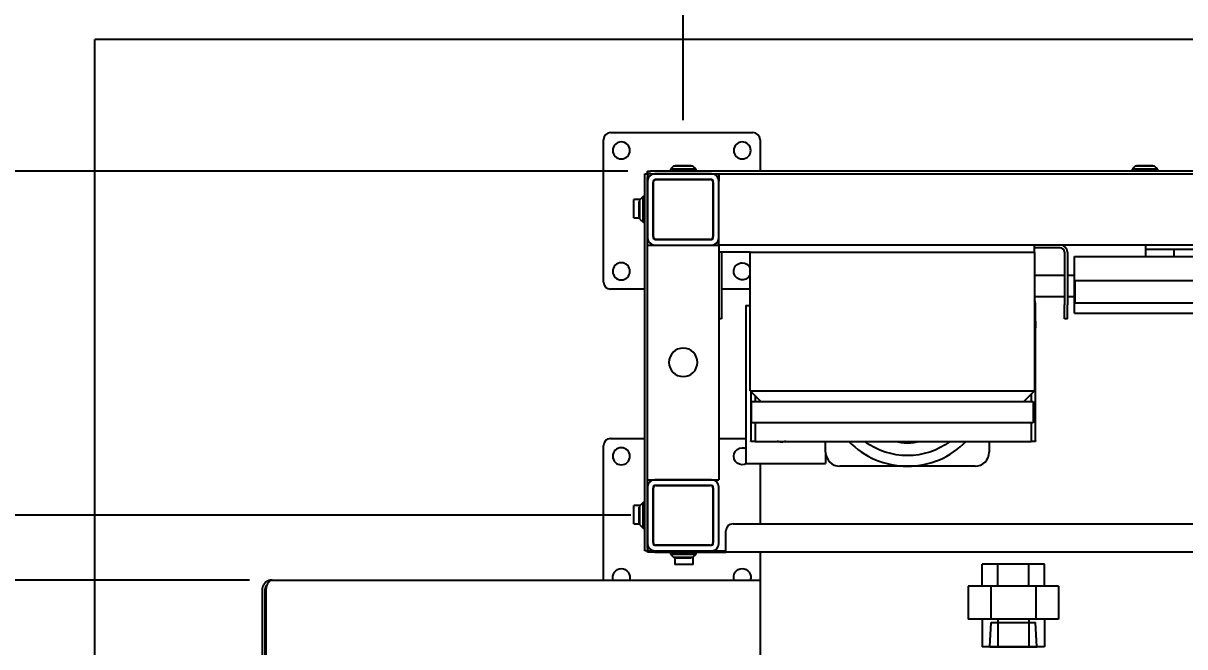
# Model space of a CAD drawing. Header units: millimetres. Extents: x 10462777 to 22643323, y 453826 to 1389191.
# Drawn here: x 11265970 to 11266761, y 578819 to 579243 of the extents above; entities that cross this region are included whole.
import ezdxf

# ---------------------------------------------------------------- set-up
doc = ezdxf.new("R2010")
doc.units = ezdxf.units.MM
doc.header["$LTSCALE"] = 200
doc.header["$MEASUREMENT"] = 0
doc.header["$PDMODE"] = 35
doc.header["$PDSIZE"] = -5
doc.linetypes.add('CENTER', pattern=[2, 1.25, -0.25, 0.25, -0.25])
doc.linetypes.add('HIDDEN_KS1', pattern=[0.26, 0.18, -0.08])
doc.layers.get('DEFPOINTS').update_dxf_attribs({"linetype": 'CONTINUOUS'})
doc.layers.add('1', color=1, linetype='CENTER')
doc.layers.add('3', color=3, linetype='HIDDEN_KS1')
doc.styles.add('iso-1', font='isocp.shx')
doc.styles.get("Standard").update_dxf_attribs({"font": 'SYMBOL'})
doc.dimstyles.get("Standard").update_dxf_attribs({"dimtxt": 1, "dimasz": 0.18, "dimexe": 0.18, "dimexo": 0.0625, "dimgap": 0.5, "dimtad": 1, "dimzin": 0, "dimdsep": 46, "dimtxsty": 'Standard', "dimcen": 0.09, "dimadec": 0, "dimazin": 0, "dimtfac": 1, "dimtofl": 0, "dimtmove": 2, "dimatfit": 3, "dimfxl": 1, "dimtolj": 1, "dimtzin": 0, "dimarcsym": 0})

# ---------------------------------------------------------------- blocks, each defined once
blk = doc.blocks.new('*D415')
at = {"layer": '1', "color": 152, "linetype": 'Continuous', "lineweight": -2, "transparency": 16777216}
for p, q in [((11266419.32, 579177.39), (11266419.32, 579404.5)), ((11267047.81, 579199.64), (11267047.81, 579404.5))]:
    blk.add_line(p, q, dxfattribs=at)
at = {"layer": '1', "color": 27, "linetype": 'Continuous', "lineweight": -2, "transparency": 16777216}
blk.add_line((11266450.07, 579373.75), (11267017.06, 579373.75), dxfattribs=at)
at = {"layer": '1', "color": 27, "linetype": 'Continuous', "transparency": 16777216}
for points in [[(11266450.07, 579378.88), (11266450.07, 579368.63), (11266419.32, 579373.75)], [(11267017.06, 579378.88), (11267017.06, 579368.63), (11267047.81, 579373.75)]]:
    blk.add_solid(points, dxfattribs=at)
at = {"layer": 'DEFPOINTS', "color": 0, "linetype": 'Continuous', "transparency": 16777216}
for p in [(11267047.81, 579373.75), (11267047.81, 579184.27), (11266419.32, 579162.02)]:
    blk.add_point(p, dxfattribs=at)
at = {"layer": '1', "color": 23, "linetype": 'Continuous', "lineweight": -3, "transparency": 16777216, "insert": (11266733.56, 579409.35), "char_height": 33.894, "attachment_point": 5, "style": 'iso-1'}
blk.add_mtext('\\A1;\\C23;(649)', dxfattribs=at)
blk = doc.blocks.new('*D416')
at = {"layer": '1', "color": 152, "linetype": 'Continuous', "lineweight": -2, "transparency": 16777216}
for p, q in [((11266419.32, 579177.39), (11266419.32, 579563.75)), ((11268307.7, 579167.69), (11268307.7, 579563.75))]:
    blk.add_line(p, q, dxfattribs=at)
at = {"layer": '1', "color": 27, "linetype": 'Continuous', "lineweight": -2, "transparency": 16777216}
blk.add_line((11266450.07, 579533.01), (11268276.95, 579533.01), dxfattribs=at)
at = {"layer": '1', "color": 27, "linetype": 'Continuous', "transparency": 16777216}
for points in [[(11266450.07, 579538.13), (11266450.07, 579527.88), (11266419.32, 579533.01)], [(11268276.95, 579538.13), (11268276.95, 579527.88), (11268307.7, 579533.01)]]:
    blk.add_solid(points, dxfattribs=at)
at = {"layer": 'DEFPOINTS', "color": 0, "linetype": 'Continuous', "transparency": 16777216}
for p in [(11268307.7, 579533.01), (11266419.32, 579162.02), (11268307.7, 579152.31)]:
    blk.add_point(p, dxfattribs=at)
at = {"layer": '1', "color": 23, "linetype": 'Continuous', "lineweight": -3, "transparency": 16777216, "insert": (11267363.51, 579566.9), "char_height": 33.894, "attachment_point": 5, "style": 'iso-1'}
blk.add_mtext('\\A1;\\C23;1950', dxfattribs=at)

msp = doc.modelspace()

# ---------------------------------------------------------------- linework, layer by layer
at = {"layer": '1', "color": 251, "linetype": 'Continuous'}
for p in [(11266018.88523, 576799.69805), (11272134.90389, 579232.32846)]:
    msp.add_line(p, (11266018.88523, 579232.32846), dxfattribs=at)
at = {"layer": '1', "color": 152, "linetype": 'Continuous'}
for p, q in [((11266381.67236, 579142.75139), (11265625.53461, 579142.75139)), ((11266383.60916, 578908.39841), (11265805.81071, 578908.39841)), ((11266124.07776, 578864.32698), (11265928.56963, 578864.32698))]:
    msp.add_line(p, q, dxfattribs=at)
at = {"layer": '1', "color": 60, "linetype": 'Continuous'}
for p, q in [((11266622.74186, 578860.10362), (11266622.74186, 578875.08155)), ((11266633.36489, 578875.08155), (11266622.74186, 578875.08155)), ((11266633.36489, 578860.10362), (11266633.36489, 578875.08155)), ((11266654.61093, 578875.08155), (11266633.36489, 578875.08155)), ((11266654.61093, 578860.10362), (11266654.61093, 578875.08155)), ((11266665.23395, 578875.08155), (11266654.61093, 578875.08155)), ((11266665.23395, 578860.10362), (11266665.23395, 578875.08155)), ((11266613.23706, 578860.10362), (11266613.23706, 578837.63672)), ((11266628.61248, 578860.10362), (11266613.23706, 578860.10362)), ((11266628.61248, 578860.10362), (11266628.61248, 578837.63672)), ((11266659.36334, 578860.10362), (11266628.61248, 578860.10362)), ((11266659.36334, 578860.10362), (11266659.36334, 578837.63672)), ((11266674.73876, 578860.10362), (11266659.36334, 578860.10362)), ((11266674.73876, 578860.10362), (11266674.73876, 578837.63672)), ((11266628.61248, 578837.63672), (11266613.23706, 578837.63672)), ((11266622.74186, 578837.63672), (11266622.74186, 578818.91431)), ((11266659.36334, 578837.63672), (11266628.61248, 578837.63672)), ((11266633.36489, 578837.63672), (11266633.36489, 578818.91431)), ((11266654.61093, 578837.63672), (11266654.61093, 578818.91431)), ((11266674.73876, 578837.63672), (11266659.36334, 578837.63672)), ((11266665.23395, 578837.63672), (11266665.23395, 578818.91431)), ((11266633.36489, 578818.91431), (11266622.74186, 578818.91431)), ((11266654.61093, 578818.91431), (11266633.36489, 578818.91431)), ((11266665.23395, 578818.91431), (11266654.61093, 578818.91431))]:
    msp.add_line(p, q, dxfattribs=at)
at = {"layer": '1', "color": 252, "linetype": 'Continuous'}
for p, q in [((11266139.45112, 578864.32698), (11266471.61258, 578864.32698)), ((11266471.61258, 578864.32698), (11266471.61258, 578857.54817)), ((11266132.67232, 578857.54817), (11266132.67232, 578752.96089)), ((11266134.60912, 578857.54817), (11266134.60912, 578752.96089)), ((11266135.29388, 578857.54817), (11266135.29388, 578752.96089)), ((11266471.61258, 578857.54817), (11266471.61258, 578752.96089)), ((11266628.0093, 578818.91431), (11266628.87208, 578835.37712)), ((11266628.87208, 578835.37712), (11266659.10374, 578835.37712)), ((11266659.96652, 578818.91431), (11266659.10374, 578835.37712)), ((11266628.0093, 578818.91431), (11266659.96652, 578818.91431))]:
    msp.add_line(p, q, dxfattribs=at)
for points in [[(11266139.45112, 578864.32698), (11266139.14518, 578864.32698), (11266138.83994, 578864.3063), (11266138.5368, 578864.26504), (11266135.01196, 578863.78522), (11266132.67232, 578861.10552), (11266132.67232, 578857.54817)], [(11266139.45112, 578864.32698), (11266139.70675, 578864.32698), (11266139.69933, 578864.3063), (11266139.4828, 578864.26504), (11266136.96505, 578863.78522), (11266135.29388, 578861.10552), (11266135.29388, 578857.54817)]]:
    msp.add_rational_spline(points, [1, 0.998475260989, 0.998475260989, 1, 0.835523948187, 0.835523948187, 1], degree=3, knots=[0, 0, 0, 0, 0.5, 0.5, 0.5, 1, 1, 1, 1], dxfattribs=at)
msp.add_rational_spline([(11266136.14243, 578861.08336), (11266135.12762, 578860.13357), (11266134.60912, 578858.87622), (11266134.60912, 578857.54817)], [0.878870346467, 0.866334758615, 0.906711309793, 1], degree=3, dxfattribs=at)
at = {"layer": '3', "color": 252, "linetype": 'Continuous'}
for p, q in [((11266365.0885, 579067.21613), (11266365.0885, 579164.05621)), ((11266369.9305, 579168.89821), (11266466.77057, 579168.89821)), ((11266471.61258, 579164.05621), (11266471.61258, 579142.75139)), ((11266393.17212, 579140.81459), (11266395.10892, 579140.81459)), ((11266393.17212, 579138.87779), (11266393.17212, 579140.81459)), ((11266393.17212, 578886.12519), (11266393.17212, 579138.87779)), ((11266395.10892, 579140.81459), (11266395.10892, 579142.75139)), ((11266395.10892, 579142.75139), (11266397.04572, 579142.75139)), ((11266397.04572, 579140.81459), (11266395.10892, 579140.81459)), ((11266395.10892, 579140.81459), (11266395.10892, 579138.87779)), ((11266395.10892, 578886.12519), (11266395.10892, 579138.87779)), ((11267045.87422, 579142.75139), (11266397.04572, 579142.75139)), ((11266397.04572, 579140.81459), (11267045.87422, 579140.81459)), ((11266438.68695, 579140.81459), (11266399.95092, 579140.81459)), ((11266443.52896, 579140.81459), (11266443.52896, 579135.97259)), ((11266395.10892, 579135.97259), (11266395.10892, 579097.23656)), ((11266398.98252, 579135.97259), (11266398.98252, 579097.23656)), ((11266398.98252, 579098.20496), (11266398.98252, 579135.00418)), ((11266438.68695, 579136.94099), (11266399.95092, 579136.94099)), ((11266400.91932, 579136.94099), (11266437.71855, 579136.94099)), ((11266439.65535, 579097.23656), (11266439.65535, 579135.97259)), ((11266439.65535, 579135.00418), (11266439.65535, 579098.20496)), ((11266443.52896, 579097.23656), (11266443.52896, 579135.97259)), ((11266443.52896, 579097.23656), (11266443.52896, 579135.97259)), ((11266395.10892, 579092.39455), (11266399.95092, 579092.39455)), ((11266399.95092, 579096.26815), (11266438.68695, 579096.26815)), ((11266399.95092, 579092.39455), (11266438.68695, 579092.39455)), ((11266399.95092, 579092.39455), (11266438.68695, 579092.39455)), ((11266437.71855, 579096.26815), (11266400.91932, 579096.26815)), ((11266438.68695, 579092.39455), (11266443.52896, 579092.39455)), ((11266443.52896, 579092.39455), (11266443.52896, 579097.23656)), ((11266443.52896, 579092.39455), (11266443.52896, 578932.60843)), ((11268283.49037, 579092.39455), (11266443.52896, 579092.39455)), ((11266658.51392, 579087.55255), (11266658.51392, 579092.39455)), ((11266734.04918, 579092.39455), (11266734.04918, 579089.48935)), ((11266464.8368, 579087.55255), (11266443.52956, 579087.55255)), ((11266445.46576, 579087.55255), (11266445.46576, 579051.72172)), ((11266675.94513, 579090.45775), (11266658.51082, 579090.45775)), ((11266678.85034, 579087.55255), (11266678.85034, 579051.72172)), ((11266680.78714, 579087.55255), (11266680.78714, 579051.72172)), ((11266685.62914, 579067.93853), (11266685.62914, 579084.64735)), ((11266685.62914, 579084.64735), (11266937.41333, 579084.64735)), ((11266734.04918, 579089.48935), (11266850.25727, 579089.48935)), ((11266734.04918, 579089.48935), (11266734.04918, 579086.58415)), ((11266734.04918, 579086.58415), (11266734.04918, 579084.6471)), ((11266678.85206, 579071.57394), (11266658.53785, 579071.57394)), ((11266685.64783, 579071.57394), (11266680.80067, 579071.57394)), ((11267902.4973, 579067.93853), (11266685.62914, 579067.93853)), ((11266685.62914, 579067.70033), (11266685.86734, 579067.93853)), ((11266685.62914, 579067.70027), (11266685.62914, 579067.93846)), ((11266685.62914, 579053.17432), (11266685.62914, 579067.70033)), ((11266686.11334, 579052.93617), (11266686.11334, 579067.93849)), ((11266393.17212, 579062.37413), (11266369.9305, 579062.37413)), ((11266464.83226, 579062.37413), (11266445.46424, 579062.37413)), ((11266445.46576, 579051.72172), (11266445.46576, 579042.03771)), ((11266678.85206, 579057.04792), (11266658.53785, 579057.04792)), ((11266678.85034, 579042.03771), (11266678.85034, 579051.72172)), ((11266680.78714, 579042.03771), (11266680.78714, 579051.72172)), ((11266685.64783, 579057.04792), (11266680.80067, 579057.04792)), ((11266685.62914, 579052.93619), (11266685.62914, 579053.17435)), ((11266685.62914, 579053.17432), (11266685.86734, 579052.93613)), ((11266685.62914, 579045.91132), (11266685.62914, 579052.93613)), ((11266685.62914, 579052.93613), (11267902.4973, 579052.93613)), ((11266685.62914, 579045.91132), (11267904.43411, 579045.91132)), ((11266445.46576, 579042.03771), (11266443.52896, 579042.03771)), ((11266680.78714, 579042.03771), (11266678.85034, 579042.03771)), ((11266369.9305, 578960.69205), (11266393.17212, 578960.69205)), ((11266443.52896, 578960.69205), (11266462.02541, 578960.69205)), ((11266365.0885, 578864.3271), (11266365.0885, 578955.85005)), ((11266471.61258, 578943.74352), (11266471.61258, 578902.58801)), ((11266395.10892, 578932.60843), (11266399.95092, 578932.60843)), ((11266399.95092, 578932.60843), (11266438.68695, 578932.60843)), ((11266438.68695, 578932.60843), (11266399.95092, 578932.60843)), ((11266438.68695, 578932.60843), (11266443.52896, 578932.60843)), ((11266395.10892, 578927.76643), (11266395.10892, 578889.0304)), ((11266398.98252, 578927.76643), (11266398.98252, 578889.0304)), ((11266398.98252, 578889.9988), (11266398.98252, 578926.79802)), ((11266438.68695, 578928.73483), (11266399.95092, 578928.73483)), ((11266400.91932, 578928.73483), (11266437.71855, 578928.73483)), ((11266439.65535, 578889.0304), (11266439.65535, 578927.76643)), ((11266439.65535, 578926.79802), (11266439.65535, 578889.9988)), ((11266443.52896, 578889.0304), (11266443.52896, 578927.76643)), ((11266453.21296, 578902.58801), (11268273.80636, 578902.58801)), ((11266448.37096, 578887.09359), (11266448.37096, 578897.746)), ((11266393.17212, 578884.18839), (11266393.17212, 578886.12519)), ((11266395.10892, 578886.12519), (11266395.10892, 578884.18839)), ((11266399.95092, 578888.06199), (11266438.68695, 578888.06199)), ((11266437.71855, 578888.06199), (11266400.91932, 578888.06199)), ((11266448.37096, 578883.21999), (11266448.37096, 578887.09359)), ((11266395.10892, 578884.18839), (11266393.17212, 578884.18839)), ((11266395.10892, 578883.21999), (11266395.10892, 578884.18839)), ((11266395.10892, 578884.18839), (11266399.95092, 578884.18839)), ((11266399.95092, 578883.21999), (11266395.10892, 578883.21999)), ((11266399.95092, 578884.18839), (11266438.68695, 578884.18839)), ((11266399.95092, 578883.21999), (11266448.37096, 578883.21999)), ((11266438.68695, 578884.18839), (11266448.37096, 578884.18839)), ((11268278.64836, 578883.21999), (11266448.37096, 578883.21999)), ((11266471.61258, 578883.2215), (11266471.61258, 578864.3271))]:
    msp.add_line(p, q, dxfattribs=at)
at = {"layer": '3', "color": 60, "linetype": 'Continuous'}
for p, q in [((11266412.78223, 579146.14079), (11266410.60333, 579143.96189)), ((11266419.31894, 579146.14079), (11266412.78223, 579146.14079)), ((11266413.8281, 579146.64436), (11266413.8281, 579146.14078)), ((11266413.8281, 579146.64436), (11266424.80977, 579146.64436)), ((11266425.85564, 579146.14079), (11266419.31894, 579146.14079)), ((11266424.80977, 579146.14078), (11266424.80977, 579146.64436)), ((11266428.03454, 579143.96189), (11266425.85564, 579146.14079)), ((11266727.02827, 579146.14079), (11266724.84937, 579143.96189)), ((11266733.56498, 579146.14079), (11266727.02827, 579146.14079)), ((11266728.07415, 579146.64436), (11266728.07415, 579146.14078)), ((11266728.07415, 579146.64436), (11266739.05581, 579146.64436)), ((11266740.10168, 579146.14079), (11266733.56498, 579146.14079)), ((11266739.05581, 579146.14078), (11266739.05581, 579146.64436)), ((11266742.28058, 579143.96189), (11266740.10168, 579146.14079)), ((11266410.60333, 579143.96189), (11266410.60333, 579142.75139)), ((11266419.31894, 579143.96189), (11266410.60333, 579143.96189)), ((11266428.03454, 579143.96189), (11266419.31894, 579143.96189)), ((11266428.03454, 579142.75139), (11266428.03454, 579143.96189)), ((11266724.84937, 579143.96189), (11266724.84937, 579142.75139)), ((11266733.56498, 579143.96189), (11266724.84937, 579143.96189)), ((11266742.28058, 579143.96189), (11266733.56498, 579143.96189)), ((11266742.28058, 579142.75139), (11266742.28058, 579143.96189)), ((11266390.02469, 579123.38338), (11266385.81227, 579123.38338)), ((11266385.81227, 579110.79417), (11266385.81227, 579123.38338)), ((11266391.96162, 579125.32018), (11266389.78271, 579123.14128)), ((11266389.78271, 579110.06787), (11266389.78271, 579123.14128)), ((11266393.17212, 579125.32018), (11266391.96162, 579125.32018)), ((11266391.96162, 579107.88896), (11266391.96162, 579125.32018)), ((11266389.78273, 579122.0954), (11266389.27915, 579122.0954)), ((11266389.27915, 579111.11374), (11266389.27915, 579122.0954)), ((11266385.81227, 579110.79417), (11266389.78271, 579110.79417)), ((11266389.27915, 579111.11374), (11266389.78273, 579111.11374)), ((11266389.78271, 579110.06787), (11266391.96162, 579107.88896)), ((11266391.96162, 579107.88896), (11266393.17212, 579107.88896)), ((11266464.83377, 578993.24968), (11266464.83377, 579087.55255)), ((11266464.83377, 579087.55255), (11266658.51392, 579087.55255)), ((11266464.83377, 578993.24968), (11266464.83377, 579087.55255)), ((11266464.83377, 579087.55255), (11266658.51392, 579087.55255)), ((11266658.51392, 579087.55255), (11266658.51392, 578993.24968)), ((11266658.51392, 579087.55255), (11266658.51392, 578993.24968)), ((11266753.41719, 579084.64729), (11266753.41719, 579089.48935)), ((11266464.83377, 578993.24968), (11266472.21299, 578985.87047)), ((11266464.83377, 578993.24968), (11266658.51392, 578993.24968)), ((11266464.83377, 578993.24968), (11266472.21299, 578985.87047)), ((11266464.83377, 578993.24968), (11266658.51392, 578993.24968)), ((11266658.51392, 578993.24968), (11266651.13471, 578985.87047)), ((11266658.51392, 578993.24968), (11266651.13471, 578985.87047)), ((11266465.80217, 578971.34446), (11266465.80217, 578985.87047)), ((11266465.80217, 578985.87047), (11266657.54552, 578985.87047)), ((11266465.80217, 578985.87047), (11266657.54552, 578985.87047)), ((11266465.80217, 578971.34446), (11266465.80217, 578985.87047)), ((11266657.54552, 578985.87047), (11266657.54552, 578971.34446)), ((11266657.54552, 578985.87047), (11266657.54552, 578971.34446)), ((11266657.54552, 578971.34446), (11266465.80217, 578971.34446)), ((11266657.54552, 578971.34446), (11266465.80217, 578971.34446)), ((11266391.96162, 578917.11402), (11266389.78271, 578914.93512)), ((11266393.17212, 578917.11402), (11266391.96162, 578917.11402)), ((11266391.96162, 578899.6828), (11266391.96162, 578917.11402)), ((11266390.02481, 578915.17722), (11266385.81227, 578915.17722)), ((11266385.81227, 578902.58801), (11266385.81227, 578915.17722)), ((11266389.78273, 578913.88924), (11266389.27915, 578913.88924)), ((11266389.27915, 578902.90758), (11266389.27915, 578913.88924)), ((11266389.78271, 578901.86171), (11266389.78271, 578914.93512)), ((11266385.81227, 578902.58801), (11266389.78271, 578902.58801)), ((11266389.27915, 578902.90758), (11266389.78273, 578902.90758)), ((11266389.78271, 578901.86171), (11266391.96162, 578899.6828)), ((11266391.96162, 578899.6828), (11266393.17212, 578899.6828)), ((11266410.60333, 578883.21999), (11266410.60333, 578882.00949)), ((11266410.60333, 578882.00949), (11266412.78223, 578879.83059)), ((11266410.60333, 578882.00949), (11266427.37411, 578882.00949)), ((11266412.78223, 578879.83059), (11266425.36032, 578879.83059)), ((11266413.50853, 578879.83059), (11266413.50853, 578874.89174)), ((11266413.8281, 578879.8306), (11266413.8281, 578879.32702)), ((11266424.80977, 578879.32702), (11266413.8281, 578879.32702)), ((11266424.80977, 578879.32702), (11266424.80977, 578879.8306)), ((11266425.36032, 578879.83059), (11266425.85564, 578879.83059)), ((11266425.85564, 578879.83059), (11266428.03454, 578882.00949)), ((11266426.09774, 578874.89174), (11266426.09774, 578880.07269)), ((11266427.37411, 578882.00949), (11266428.03454, 578882.00949)), ((11266428.03454, 578882.00949), (11266428.03454, 578883.21999)), ((11266426.09774, 578874.89174), (11266413.50853, 578874.89174))]:
    msp.add_line(p, q, dxfattribs=at)
at = {"layer": '3', "color": 30, "linetype": 'Continuous'}
for p, q in [((11266462.02541, 579051.23752), (11266464.83438, 579051.23752)), ((11266462.02541, 579051.23752), (11266462.02541, 578943.74504)), ((11266516.25585, 578951.49224), (11266516.25585, 578958.75578)), ((11266627.62194, 578958.75578), (11266627.62194, 578951.49224)), ((11266516.25585, 578951.49289), (11266516.25585, 578943.74504)), ((11266462.02541, 578943.74504), (11266516.25585, 578943.74504)), ((11266571.93889, 578941.80824), (11266525.93986, 578941.80824)), ((11266617.93793, 578941.80824), (11266571.93889, 578941.80824))]:
    msp.add_line(p, q, dxfattribs=at)
at = {"layer": '3', "color": 163, "linetype": 'Continuous'}
for p, q in [((11266658.99812, 579040.57534), (11266658.99812, 579052.69012)), ((11266658.99812, 579040.57534), (11266658.99812, 579036.00686)), ((11266658.99812, 578959.02877), (11266658.99812, 579036.00686)), ((11266465.31797, 578992.76562), (11266465.31797, 578959.02877)), ((11266468.22317, 578989.8607), (11266468.22317, 578985.87104)), ((11266656.09292, 578990.82995), (11266656.09292, 578985.87104)), ((11266468.22317, 578971.34467), (11266468.22317, 578958.75525)), ((11266656.09292, 578971.34467), (11266656.09292, 578958.75525)), ((11266465.31797, 578958.75525), (11266465.31797, 578959.02877)), ((11266468.22317, 578958.75525), (11266465.31797, 578958.75525)), ((11266468.22317, 578958.75525), (11266656.09292, 578958.75525)), ((11266658.99812, 578958.75525), (11266656.09292, 578958.75525)), ((11266658.99812, 578959.02877), (11266658.99812, 578958.75525))]:
    msp.add_line(p, q, dxfattribs=at)
at = {"layer": '3', "color": 252, "linetype": 'Continuous', "extrusion": (0, 0, -1)}
for centre, radius in [((-11266377.1935, 579156.7932), 5.8104), ((-11266459.50757, 579156.7932), 5.8104), ((-11266377.1935, 579074.47914), 5.8104), ((-11266419.31894, 579012.50149), 9.68401), ((-11266377.1935, 578948.58704), 5.8104)]:
    msp.add_circle(centre, radius, dxfattribs=at)
at = {"layer": '3', "color": 252, "linetype": 'Continuous'}
for centre, radius, start, end in [((11266369.9305, 579164.05621), 4.842, 90, 180), ((11266466.77057, 579164.05621), 4.842, 0, 90), ((11266399.95092, 579135.97259), 4.842, 90, 180), ((11266438.68695, 579135.97259), 4.842, 0, 90), ((11266400.91932, 579135.00418), 1.9368, 90, 180), ((11266399.95092, 579135.97259), 0.9684, 90, 180), ((11266437.71855, 579135.00418), 1.9368, 0, 90), ((11266438.68695, 579135.97259), 0.9684, 0, 90), ((11266399.95092, 579097.23656), 4.842, 180, 270), ((11266400.91932, 579098.20496), 1.9368, 180, 270), ((11266399.95092, 579097.23656), 0.9684, 180, 270), ((11266437.71855, 579098.20496), 1.9368, 270, 0), ((11266438.68695, 579097.23656), 4.842, 270, 0), ((11266438.68695, 579097.23656), 0.9684, 270, 0), ((11266675.94513, 579087.55255), 4.842, 0, 90), ((11266675.94513, 579087.55255), 2.9052, 0, 90), ((11266369.9305, 579067.21613), 4.842, 180, 270), ((11266369.9305, 578955.85005), 4.842, 90, 180), ((11266399.95092, 578927.76643), 4.842, 90, 180), ((11266438.68695, 578927.76643), 4.842, 0, 90), ((11266400.91932, 578926.79802), 1.9368, 90, 180), ((11266399.95092, 578927.76643), 0.9684, 90, 180), ((11266437.71855, 578926.79802), 1.9368, 0, 90), ((11266438.68695, 578927.76643), 0.9684, 0, 90), ((11266453.21296, 578897.746), 4.842, 90, 180), ((11266399.95092, 578889.0304), 4.842, 180, 270), ((11266400.91932, 578889.9988), 1.9368, 180, 270), ((11266399.95092, 578889.0304), 0.9684, 180, 270), ((11266437.71855, 578889.9988), 1.9368, 270, 0), ((11266438.68695, 578889.0304), 0.9684, 270, 0), ((11266438.68695, 578889.0304), 4.842, 270, 0)]:
    msp.add_arc(centre, radius, start, end, dxfattribs=at)
at = {"layer": '3', "color": 252, "linetype": 'Continuous', "extrusion": (0, 0, -1)}
for centre, start, end in [((-11266459.50757, 579074.47914), 203.55184924, 90), ((-11266459.50757, 579074.47914), 90, 156.44811188), ((-11266459.50757, 578948.58704), 236.44125008, 90), ((-11266459.50757, 578948.58704), 90, 115.68378811), ((-11266377.1935, 578866.27298), 340.43060705, 90), ((-11266377.1935, 578866.27298), 90, 199.56375888), ((-11266459.50757, 578866.27298), 340.43060705, 90), ((-11266459.50757, 578866.27298), 90, 199.56375888)]:
    msp.add_arc(centre, 5.8104, start, end, dxfattribs=at)
at = {"layer": '3', "color": 163, "linetype": 'Continuous'}
msp.add_arc((11266651.25091, 579052.69012), 7.74721, 0, 20.36528352, dxfattribs=at)
at = {"layer": '3', "color": 30, "linetype": 'Continuous', "extrusion": (0, 0, -1)}
for centre, radius, start, end in [((-11266486.23543, 578967.95506), 9.68401, 270, 288.19123816), ((-11266486.23543, 578967.95506), 9.68401, 251.80314696, 270), ((-11266571.93889, 578997.49128), 48.42004, 233.12812507, 306.86624623)]:
    msp.add_arc(centre, radius, start, end, dxfattribs=at)
at = {"layer": '3', "color": 30, "linetype": 'Continuous'}
for centre, radius, start, end in [((11266571.93889, 578997.49128), 55.68304, 224.07750002, 315.91687509), ((11266571.93889, 578997.49128), 39.70443, 257.32044222, 282.67956817), ((11266525.93986, 578951.49224), 9.68401, 180, 270), ((11266617.93793, 578951.49224), 9.68401, 270, 0)]:
    msp.add_arc(centre, radius, start, end, dxfattribs=at)

# ---------------------------------------------------------------- dimensions: what is measured, and where the dimension line sits
at = {"layer": '1', "color": 27, "linetype": 'Continuous', "lineweight": -3}
for base, p2, text, picture, middle in [((11268307.70039, 579533.00572), (11268307.70039, 579152.31435), '\\C23;1950', '*D416', (11267363.50966, 579533.00572)), ((11267047.81102, 579373.75149), (11267047.81102, 579184.27157), '\\C23;(649)', '*D415', (11266733.56498, 579373.75149))]:
    dim = msp.add_linear_dim(base=base, p1=(11266419.31894, 579162.01772), p2=p2, text=text, dimstyle='Standard', override={"dimtxt": 33.894026, "dimasz": 30.746724, "dimexe": 30.746724, "dimexo": 15.373362, "dimgap": 16.947013, "dimtad": 1, "dimtih": 0, "dimdec": 0, "dimzin": 8, "dimtxsty": 'iso-1', "dimsah": 1, "dimclrd": 27, "dimclre": 152, "dimclrt": 23, "dimtm": -0.005, "dimtdec": 3, "dimtofl": 1, "dimtmove": 0}, dxfattribs=at)
    dim.commit()
    dim.dimension.update_dxf_attribs({"geometry": picture, "text_midpoint": middle, "dimtype": 160})

doc.saveas('drawing.dxf')
